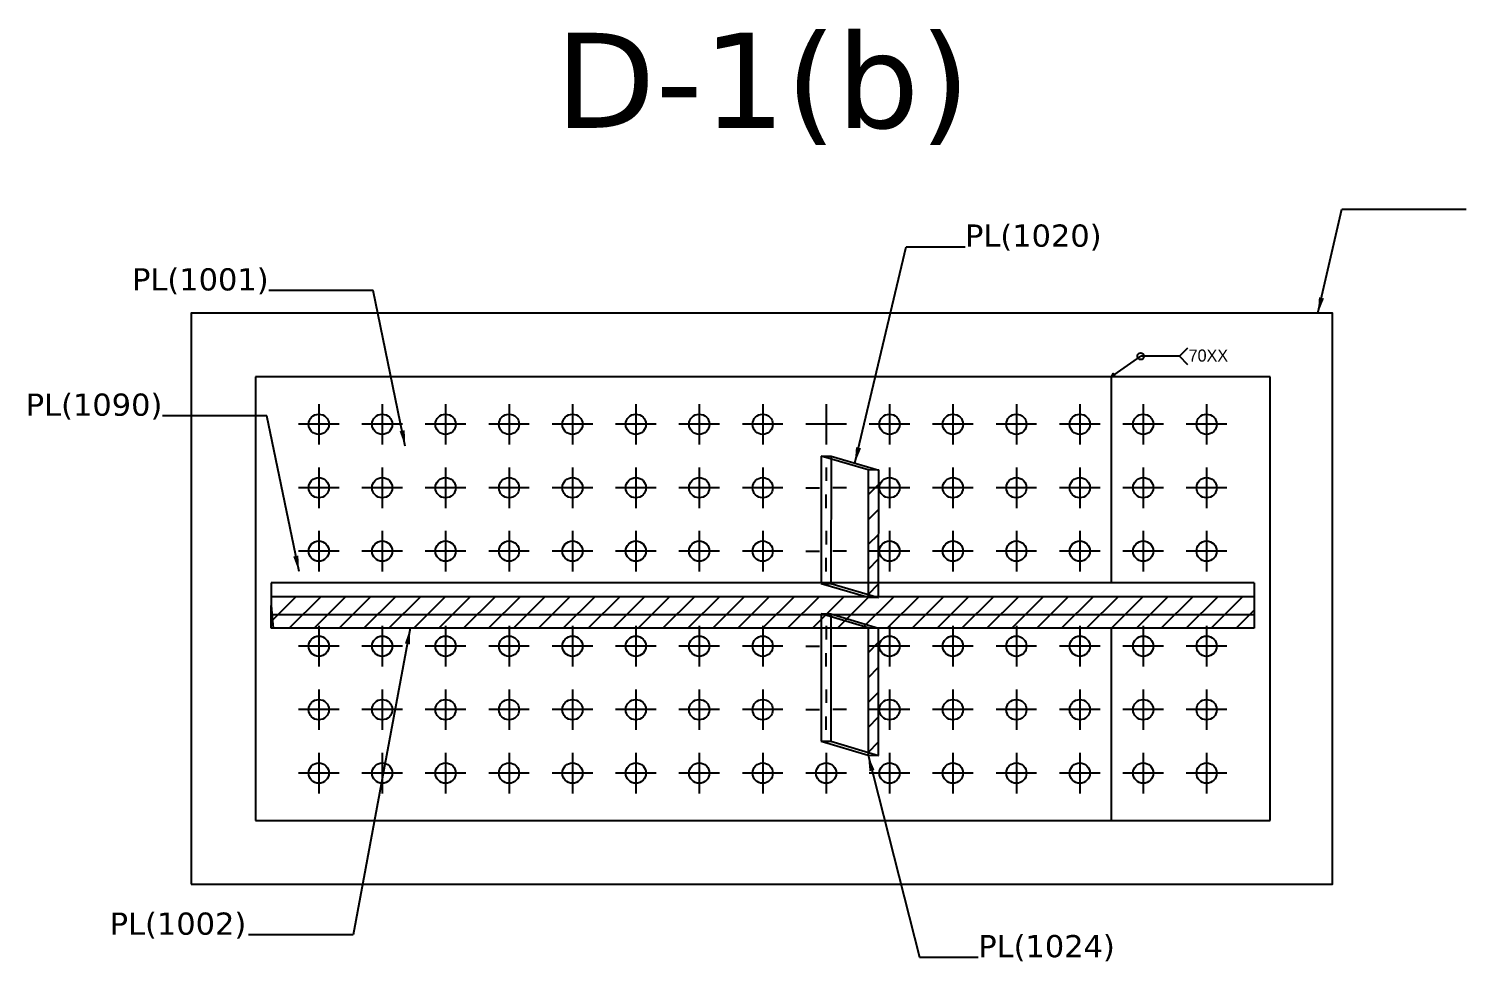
# Model space of a CAD drawing. Header units: millimetres. Extents: x 1541 to 289025, y -12015 to 47026.
# Drawn here: x 22447 to 26980, y 10505 to 13446 of the extents above; entities that cross this region are included whole.
import ezdxf
from ezdxf.enums import TextEntityAlignment as Align

# ---------------------------------------------------------------- set-up
doc = ezdxf.new("R2010")
doc.units = ezdxf.units.MM
doc.header["$LTSCALE"] = 0.1
doc.linetypes.add('DXK_LINE_DOT4', pattern=[0.9408, 0.4704, -0.4704])
doc.layers.get('0').update_dxf_attribs({"color": 255})
for name, color, linetype in [('CONCRETO', 2, 'Continuous'), ('COTAS', 8, 'Continuous'), ('PERNOS', 3, 'Continuous'), ('PLATINA', 5, 'Continuous'), ('TEXTO GENERAL', 3, 'Continuous'), ('TEXTO GENRAL', 3, 'Continuous'), ('TITULO', 3, 'Continuous')]:
    doc.layers.add(name, color=color, linetype=linetype)
doc.styles.add('CNI_COTAS', font='romans.shx', dxfattribs={"width": 0.8})
doc.styles.add('ROMANS', font='DINGRAFO.SHX')
doc.styles.add('TEXTO GENERAL', font='verdana.ttf', dxfattribs={"height": 0.9})
doc.styles.add('VERDANA', font='verdana.ttf')
doc.dimstyles.new('1.4', dxfattribs={"dimscale": 0, "dimtxt": 70, "dimasz": 50, "dimexe": 4, "dimexo": 4, "dimgap": 15, "dimtad": 1, "dimdec": 0, "dimzin": 4, "dimdsep": 46, "dimtxsty": 'CNI_COTAS', "dimcen": 0, "dimclrd": 256, "dimclrt": 3, "dimadec": 0, "dimazin": 0, "dimtfac": 1, "dimtdec": 0, "dimtmove": 2, "dimatfit": 0, "dimfxl": 0.05, "dimtolj": 1, "dimtzin": 0, "dimarcsym": 0})

# ---------------------------------------------------------------- blocks, each defined once
blk = doc.blocks.new('Part-25548722-14612 - 14609')
at = {"color": 7, "linetype": 'Continuous'}
for p, q in [((27493.2, 1910.6), (24293.2, 1910.6)), ((24293.2, 1910.6), (24293.2, 510.6)), ((27493.2, 510.6), (27493.2, 1910.6)), ((24293.2, 510.6), (27493.2, 510.6))]:
    blk.add_line(p, q, dxfattribs=at)
blk = doc.blocks.new('SOLDADURA ALREDEDOR 1')
h = blk.add_hatch(color=256)
h.dxf.hatch_style = 1
h.paths.add_polyline_path([(4573.7, 3619.4), (4577.4, 3614.2), (4571, 3613.6)])
for p in [(4575.6, 3616.8), (4689.2, 3649.2)]:
    blk.add_line(p, (4621.9, 3649.2))
blk.add_lwpolyline([(4703.9, 3634.4), (4689.2, 3649.2), (4703.9, 3664)])
blk.add_lwpolyline([(4571, 3613.6), (4573.7, 3619.4), (4577.4, 3614.2)], close=True)
blk.add_circle((4621.9, 3649.2), 5.81)
at = {"layer": 'TITULO', "style": 'ROMANS'}
blk.add_text('70XX', height=21, dxfattribs=at).set_placement((4705.4, 3640))
blk = doc.blocks.new('A$Cabe98760')
at = {"linetype": 'Continuous'}
h = blk.add_hatch(dxfattribs=at)
h.set_pattern_fill('', scale=17.5, style=0, pattern_type=0)
h.set_pattern_definition([(45, (25093.91, 12055.155), (-39.289, 39.289), [])])
h.paths.add_polyline_path([(25127.4, 12054.3), (25093.9, 12055.2), (25093.8, 11653.5), (25127.2, 11652.6)])
h = blk.add_hatch(dxfattribs=at)
h.set_pattern_fill('', scale=17.5, style=0, pattern_type=0)
h.set_pattern_definition([(45, (23211.53, 11655.734), (-39.2886, 39.2886), [])])
h.paths.add_polyline_path([(26311.5, 11655.7), (23211.5, 11655.7), (23211.5, 11627.3), (23218.1, 11555.4), (26311.5, 11555.4)])
h = blk.add_hatch(dxfattribs=at)
h.set_pattern_fill('', scale=17.5, style=0, pattern_type=0)
h.set_pattern_definition([(45, (25093.77, 11556.675), (-39.289, 39.289), [])])
h.paths.add_polyline_path([(25127.2, 11555.8), (25093.8, 11556.7), (25093.8, 11155.2), (25127.2, 11154.3)])
at = {"color": 3, "linetype": 'Continuous'}
for p, q in [((23361.5, 12262.9), (23361.5, 12134.9)), ((23561.5, 12262.9), (23561.5, 12134.9)), ((23761.5, 12262.9), (23761.5, 12134.9)), ((23961.5, 12262.9), (23961.5, 12134.9)), ((24161.5, 12262.9), (24161.5, 12134.9)), ((24361.5, 12262.9), (24361.5, 12134.9)), ((24561.5, 12262.9), (24561.5, 12134.9)), ((24761.5, 12262.9), (24761.5, 12134.9)), ((24961.5, 12262.9), (24961.5, 12134.9)), ((25161.5, 12262.9), (25161.5, 12134.9)), ((25361.5, 12262.9), (25361.5, 12134.9)), ((25561.5, 12262.9), (25561.5, 12134.9)), ((25761.5, 12262.9), (25761.5, 12134.9)), ((25961.5, 12262.9), (25961.5, 12134.9)), ((26161.5, 12262.9), (26161.5, 12134.9)), ((23425.5, 12198.9), (23297.5, 12198.9)), ((23625.5, 12198.9), (23497.5, 12198.9)), ((23825.5, 12198.9), (23697.5, 12198.9)), ((24025.5, 12198.9), (23897.5, 12198.9)), ((24225.5, 12198.9), (24097.5, 12198.9)), ((24425.5, 12198.9), (24297.5, 12198.9)), ((24625.5, 12198.9), (24497.5, 12198.9)), ((24825.5, 12198.9), (24697.5, 12198.9)), ((25025.5, 12198.9), (24897.5, 12198.9)), ((25225.5, 12198.9), (25097.5, 12198.9)), ((25425.5, 12198.9), (25297.5, 12198.9)), ((25625.5, 12198.9), (25497.5, 12198.9)), ((25825.5, 12198.9), (25697.5, 12198.9)), ((26025.5, 12198.9), (25897.5, 12198.9)), ((26225.5, 12198.9), (26097.5, 12198.9)), ((23361.5, 12062.9), (23361.5, 11934.9)), ((23561.5, 12062.9), (23561.5, 11934.9)), ((23761.5, 12062.9), (23761.5, 11934.9)), ((23961.5, 12062.9), (23961.5, 11934.9)), ((24161.5, 12062.9), (24161.5, 11934.9)), ((24361.5, 12062.9), (24361.5, 11934.9)), ((24561.5, 12062.9), (24561.5, 11934.9)), ((24761.5, 12062.9), (24761.5, 11934.9)), ((24961.5, 12062.9), (24961.5, 12020.3)), ((25161.5, 12062.9), (25161.5, 11934.9)), ((25361.5, 12062.9), (25361.5, 11934.9)), ((25561.5, 12062.9), (25561.5, 11934.9)), ((25761.5, 12062.9), (25761.5, 11934.9)), ((25961.5, 12062.9), (25961.5, 11934.9)), ((26161.5, 12062.9), (26161.5, 11934.9)), ((23425.5, 11998.9), (23297.5, 11998.9)), ((23625.5, 11998.9), (23497.5, 11998.9)), ((23825.5, 11998.9), (23697.5, 11998.9)), ((24025.5, 11998.9), (23897.5, 11998.9)), ((24225.5, 11998.9), (24097.5, 11998.9)), ((24425.5, 11998.9), (24297.5, 11998.9)), ((24625.5, 11998.9), (24497.5, 11998.9)), ((24825.5, 11998.9), (24697.5, 11998.9)), ((24897.5, 11998.9), (24940.2, 11998.9)), ((24961.5, 11934.9), (24961.5, 11977.6)), ((25025.5, 11998.9), (24982.9, 11998.9)), ((25225.5, 11998.9), (25097.5, 11998.9)), ((25425.5, 11998.9), (25297.5, 11998.9)), ((25625.5, 11998.9), (25497.5, 11998.9)), ((25825.5, 11998.9), (25697.5, 11998.9)), ((26025.5, 11998.9), (25897.5, 11998.9)), ((26225.5, 11998.9), (26097.5, 11998.9)), ((23361.5, 11862.9), (23361.5, 11734.9)), ((23561.5, 11862.9), (23561.5, 11734.9)), ((23761.5, 11862.9), (23761.5, 11734.9)), ((23961.5, 11862.9), (23961.5, 11734.9)), ((24161.5, 11862.9), (24161.5, 11734.9)), ((24361.5, 11862.9), (24361.5, 11734.9)), ((24561.5, 11862.9), (24561.5, 11734.9)), ((24761.5, 11862.9), (24761.5, 11734.9)), ((24961.5, 11862.9), (24961.5, 11820.3)), ((25161.5, 11862.9), (25161.5, 11734.9)), ((25361.5, 11862.9), (25361.5, 11734.9)), ((25561.5, 11862.9), (25561.5, 11734.9)), ((25761.5, 11862.9), (25761.5, 11734.9)), ((25961.5, 11862.9), (25961.5, 11734.9)), ((26161.5, 11862.9), (26161.5, 11734.9)), ((23425.5, 11798.9), (23297.5, 11798.9)), ((23625.5, 11798.9), (23497.5, 11798.9)), ((23825.5, 11798.9), (23697.5, 11798.9)), ((24025.5, 11798.9), (23897.5, 11798.9)), ((24225.5, 11798.9), (24097.5, 11798.9)), ((24425.5, 11798.9), (24297.5, 11798.9)), ((24625.5, 11798.9), (24497.5, 11798.9)), ((24825.5, 11798.9), (24697.5, 11798.9)), ((24897.5, 11798.9), (24940.2, 11798.9)), ((25025.5, 11798.9), (24982.9, 11798.9)), ((25225.5, 11798.9), (25097.5, 11798.9)), ((25425.5, 11798.9), (25297.5, 11798.9)), ((25625.5, 11798.9), (25497.5, 11798.9)), ((25825.5, 11798.9), (25697.5, 11798.9)), ((26025.5, 11798.9), (25897.5, 11798.9)), ((26225.5, 11798.9), (26097.5, 11798.9)), ((24961.5, 11734.9), (24961.5, 11777.6)), ((23361.5, 11562.9), (23361.5, 11434.9)), ((23561.5, 11562.9), (23561.5, 11434.9)), ((23761.5, 11562.9), (23761.5, 11434.9)), ((23961.5, 11562.9), (23961.5, 11434.9)), ((24161.5, 11562.9), (24161.5, 11434.9)), ((24361.5, 11562.9), (24361.5, 11434.9)), ((24561.5, 11562.9), (24561.5, 11434.9)), ((24761.5, 11562.9), (24761.5, 11434.9)), ((24961.5, 11562.9), (24961.5, 11520.3)), ((25161.5, 11562.9), (25161.5, 11434.9)), ((25361.5, 11562.9), (25361.5, 11434.9)), ((25561.5, 11562.9), (25561.5, 11434.9)), ((25761.5, 11562.9), (25761.5, 11434.9)), ((25961.5, 11562.9), (25961.5, 11434.9)), ((26161.5, 11562.9), (26161.5, 11434.9)), ((23425.5, 11498.9), (23297.5, 11498.9)), ((23625.5, 11498.9), (23497.5, 11498.9)), ((23825.5, 11498.9), (23697.5, 11498.9)), ((24025.5, 11498.9), (23897.5, 11498.9)), ((24225.5, 11498.9), (24097.5, 11498.9)), ((24425.5, 11498.9), (24297.5, 11498.9)), ((24625.5, 11498.9), (24497.5, 11498.9)), ((24825.5, 11498.9), (24697.5, 11498.9)), ((24897.5, 11498.9), (24940.2, 11498.9)), ((24961.5, 11434.9), (24961.5, 11477.6)), ((25025.5, 11498.9), (24982.9, 11498.9)), ((25225.5, 11498.9), (25097.5, 11498.9)), ((25425.5, 11498.9), (25297.5, 11498.9)), ((25625.5, 11498.9), (25497.5, 11498.9)), ((25825.5, 11498.9), (25697.5, 11498.9)), ((26025.5, 11498.9), (25897.5, 11498.9)), ((26225.5, 11498.9), (26097.5, 11498.9)), ((23361.5, 11362.9), (23361.5, 11234.9)), ((23561.5, 11362.9), (23561.5, 11234.9)), ((23761.5, 11362.9), (23761.5, 11234.9)), ((23961.5, 11362.9), (23961.5, 11234.9)), ((24161.5, 11362.9), (24161.5, 11234.9)), ((24361.5, 11362.9), (24361.5, 11234.9)), ((24561.5, 11362.9), (24561.5, 11234.9)), ((24761.5, 11362.9), (24761.5, 11234.9)), ((24961.5, 11362.9), (24961.5, 11320.3)), ((25161.5, 11362.9), (25161.5, 11234.9)), ((25361.5, 11362.9), (25361.5, 11234.9)), ((25561.5, 11362.9), (25561.5, 11234.9)), ((25761.5, 11362.9), (25761.5, 11234.9)), ((25961.5, 11362.9), (25961.5, 11234.9)), ((26161.5, 11362.9), (26161.5, 11234.9)), ((23425.5, 11298.9), (23297.5, 11298.9)), ((23625.5, 11298.9), (23497.5, 11298.9)), ((23825.5, 11298.9), (23697.5, 11298.9)), ((24025.5, 11298.9), (23897.5, 11298.9)), ((24225.5, 11298.9), (24097.5, 11298.9)), ((24425.5, 11298.9), (24297.5, 11298.9)), ((24625.5, 11298.9), (24497.5, 11298.9)), ((24825.5, 11298.9), (24697.5, 11298.9)), ((24897.5, 11298.9), (24940.2, 11298.9)), ((25025.5, 11298.9), (24982.9, 11298.9)), ((25225.5, 11298.9), (25097.5, 11298.9)), ((25425.5, 11298.9), (25297.5, 11298.9)), ((25625.5, 11298.9), (25497.5, 11298.9)), ((25825.5, 11298.9), (25697.5, 11298.9)), ((26025.5, 11298.9), (25897.5, 11298.9)), ((26225.5, 11298.9), (26097.5, 11298.9)), ((24961.5, 11234.9), (24961.5, 11277.6)), ((23361.5, 11162.9), (23361.5, 11034.9)), ((23561.5, 11162.9), (23561.5, 11034.9)), ((23761.5, 11162.9), (23761.5, 11034.9)), ((23961.5, 11162.9), (23961.5, 11034.9)), ((24161.5, 11162.9), (24161.5, 11034.9)), ((24361.5, 11162.9), (24361.5, 11034.9)), ((24561.5, 11162.9), (24561.5, 11034.9)), ((24761.5, 11162.9), (24761.5, 11034.9)), ((24961.5, 11162.9), (24961.5, 11034.9)), ((25161.5, 11162.9), (25161.5, 11034.9)), ((25361.5, 11162.9), (25361.5, 11034.9)), ((25561.5, 11162.9), (25561.5, 11034.9)), ((25761.5, 11162.9), (25761.5, 11034.9)), ((25961.5, 11162.9), (25961.5, 11034.9)), ((26161.5, 11162.9), (26161.5, 11034.9)), ((23425.5, 11098.9), (23297.5, 11098.9)), ((23625.5, 11098.9), (23497.5, 11098.9)), ((23825.5, 11098.9), (23697.5, 11098.9)), ((24025.5, 11098.9), (23897.5, 11098.9)), ((24225.5, 11098.9), (24097.5, 11098.9)), ((24425.5, 11098.9), (24297.5, 11098.9)), ((24625.5, 11098.9), (24497.5, 11098.9)), ((24825.5, 11098.9), (24697.5, 11098.9)), ((25025.5, 11098.9), (24897.5, 11098.9)), ((25225.5, 11098.9), (25097.5, 11098.9)), ((25425.5, 11098.9), (25297.5, 11098.9)), ((25625.5, 11098.9), (25497.5, 11098.9)), ((25825.5, 11098.9), (25697.5, 11098.9)), ((26025.5, 11098.9), (25897.5, 11098.9)), ((26225.5, 11098.9), (26097.5, 11098.9))]:
    blk.add_line(p, q, dxfattribs=at)
at = {"color": 7, "linetype": 'DXK_LINE_DOT4'}
blk.add_line((26311.5, 11655.7), (26311.5, 11555.4), dxfattribs=at)
at = {"layer": 'CONCRETO', "linetype": 'Continuous'}
blk.add_lwpolyline([(22958.8, 10748.9), (26558.8, 10748.9), (26558.8, 12548.9), (22958.8, 12548.9)], close=True, dxfattribs=at)
at = {"layer": 'COTAS', "color": 6}
for p, q in [((25861.5, 11698.8), (25861.5, 12348.9)), ((25861.5, 10948.9), (25861.5, 11555.4))]:
    blk.add_line(p, q, dxfattribs=at)
at = {"layer": 'PERNOS', "ltscale": 3}
for centre in [(23361.5, 12198.9), (23561.5, 12198.9), (23761.5, 12198.9), (23961.5, 12198.9), (24161.5, 12198.9), (24361.5, 12198.9), (24561.5, 12198.9), (24761.5, 12198.9), (25161.5, 12198.9), (25361.5, 12198.9), (25561.5, 12198.9), (25761.5, 12198.9), (25961.5, 12198.9), (26161.5, 12198.9), (23361.5, 11998.9), (23561.5, 11998.9), (23761.5, 11998.9), (23961.5, 11998.9), (24161.5, 11998.9), (24361.5, 11998.9), (24561.5, 11998.9), (24761.5, 11998.9), (25161.5, 11998.9), (25361.5, 11998.9), (25561.5, 11998.9), (25761.5, 11998.9), (25961.5, 11998.9), (26161.5, 11998.9), (23361.5, 11798.9), (23561.5, 11798.9), (23761.5, 11798.9), (23961.5, 11798.9), (24161.5, 11798.9), (24361.5, 11798.9), (24561.5, 11798.9), (24761.5, 11798.9), (25161.5, 11798.9), (25361.5, 11798.9), (25561.5, 11798.9), (25761.5, 11798.9), (25961.5, 11798.9), (26161.5, 11798.9), (23361.5, 11498.9), (23561.5, 11498.9), (23761.5, 11498.9), (23961.5, 11498.9), (24161.5, 11498.9), (24361.5, 11498.9), (24561.5, 11498.9), (24761.5, 11498.9), (25161.5, 11498.9), (25361.5, 11498.9), (25561.5, 11498.9), (25761.5, 11498.9), (25961.5, 11498.9), (26161.5, 11498.9), (23361.5, 11298.9), (23561.5, 11298.9), (23761.5, 11298.9), (23961.5, 11298.9), (24161.5, 11298.9), (24361.5, 11298.9), (24561.5, 11298.9), (24761.5, 11298.9), (25161.5, 11298.9), (25361.5, 11298.9), (25561.5, 11298.9), (25761.5, 11298.9), (25961.5, 11298.9), (26161.5, 11298.9), (23361.5, 11098.9), (23561.5, 11098.9), (23761.5, 11098.9), (23961.5, 11098.9), (24161.5, 11098.9), (24361.5, 11098.9), (24561.5, 11098.9), (24761.5, 11098.9), (24961.5, 11098.9), (25161.5, 11098.9), (25361.5, 11098.9), (25561.5, 11098.9), (25761.5, 11098.9), (25961.5, 11098.9), (26161.5, 11098.9)]:
    blk.add_circle(centre, 32, dxfattribs=at)
at = {"layer": 'PLATINA', "linetype": 'Continuous'}
for p, q in [((26361.5, 12348.9), (23161.5, 12348.9)), ((23161.5, 12348.9), (23161.5, 10948.9)), ((26361.5, 10948.9), (26361.5, 12348.9)), ((24946.4, 12098.4), (24945.5, 11698.1)), ((25093.9, 12055.2), (24946.4, 12098.4)), ((24946.4, 12098.4), (24977, 12098.4)), ((24977, 12098.4), (24976.1, 11696.9)), ((24977, 12098.4), (25127.4, 12054.3)), ((25093.9, 12055.2), (25093.8, 11653.5)), ((25127.4, 12054.3), (25093.9, 12055.2)), ((25127.2, 11652.6), (25127.4, 12054.3)), ((23211.5, 11698.8), (23211.5, 11655.7)), ((24945.5, 11698.8), (23211.5, 11698.8)), ((25127.3, 11698.8), (24945.5, 11698.8)), ((24945.5, 11698.1), (24945.5, 11696.9)), ((24945.5, 11696.9), (24976.1, 11696.9)), ((24945.5, 11696.9), (25093.8, 11653.5)), ((24976.1, 11696.9), (25127.2, 11652.6)), ((26311.5, 11698.8), (25127.3, 11698.8)), ((26311.5, 11698.8), (26311.5, 11655.7)), ((23211.5, 11655.7), (23211.5, 11627.3)), ((23211.5, 11655.7), (26311.5, 11655.7)), ((23211.5, 11655.7), (23211.5, 11627.3)), ((25093.8, 11653.5), (25127.2, 11652.6)), ((26311.5, 11655.7), (26311.5, 11555.4)), ((23211.5, 11555.9), (23211.5, 11627.3)), ((23211.5, 11627.3), (23218.1, 11555.4)), ((23211.5, 11599.1), (26311.5, 11599.1)), ((24946.3, 11600.8), (24946.2, 11555.4)), ((25093.8, 11556.7), (24946.3, 11600.8)), ((24946.3, 11600.8), (24976.9, 11600.8)), ((24976.9, 11600.8), (24976.1, 11199.5)), ((24976.9, 11600.8), (25127.2, 11555.8)), ((23218.1, 11555.4), (23211.5, 11555.9)), ((26311.5, 11555.4), (23218.1, 11555.4)), ((24946.2, 11555.4), (24945.5, 11199.5)), ((25127.2, 11555.8), (25093.8, 11556.7)), ((25093.8, 11556.7), (25093.8, 11155.2)), ((25127.2, 11154.3), (25127.2, 11555.8)), ((24945.5, 11199.5), (25093.8, 11155.2)), ((24945.5, 11199.5), (24976.1, 11199.5)), ((24976.1, 11199.5), (25127.2, 11154.3)), ((25093.8, 11155.2), (25127.2, 11154.3)), ((23161.5, 10948.9), (26361.5, 10948.9))]:
    blk.add_line(p, q, dxfattribs=at)
at = {"xscale": 1.810712313348762, "yscale": 1.810712313348762, "zscale": 1.810712313348762}
blk.add_blockref('SOLDADURA ALREDEDOR 1', (17584.7, 5805.7), dxfattribs=at)
blk.add_blockref('Part-25548722-14612 - 14609', (-1131.7, 10438.3))
at = {"layer": 'TEXTO GENERAL', "color": 3, "style": 'VERDANA'}
for s, p in [('PL(1020)', (25399.6, 12759.1)), ('PL(1001)', (22772.7, 12621.1)), ('PL(1090)', (22437.5, 12225.9)), ('PL(1002)', (22702.2, 10589.1)), ('PL(1024)', (25441.4, 10518.1))]:
    blk.add_text(s, height=70, dxfattribs=at).set_placement(p)
at = {"layer": 'TEXTO GENRAL', "color": 3, "style": 'TEXTO GENERAL'}
blk.add_text('D-1(b)', height=300, dxfattribs=at).set_placement((24761.5, 13283.7), align=Align.MIDDLE_CENTER)
at = {"layer": 'COTAS'}
for points in [[(26512.6, 12548.9), (26587.8, 12877.7), (26980.3, 12877.7)], [(25052.2, 12076.3), (25214.3, 12759.1), (25399.6, 12759.1)], [(23634.5, 12129.5), (23533.4, 12621.1), (23204, 12621.1)], [(23299.2, 11734.3), (23198.1, 12225.9), (22868.7, 12225.9)], [(23650.2, 11555.4), (23469.6, 10589.1), (23140.2, 10589.1)], [(25093.8, 11155.2), (25256.1, 10518.1), (25441.4, 10518.1)]]:
    blk.add_leader(points, dimstyle='1.4', override={"dimscale": 1, "dimtad": 0}, dxfattribs=at)

msp = doc.modelspace()

# ---------------------------------------------------------------- block references
at = {"layer": 'COTAS'}
msp.add_blockref('A$Cabe98760', (0, 0), dxfattribs=at)

doc.saveas('drawing.dxf')
